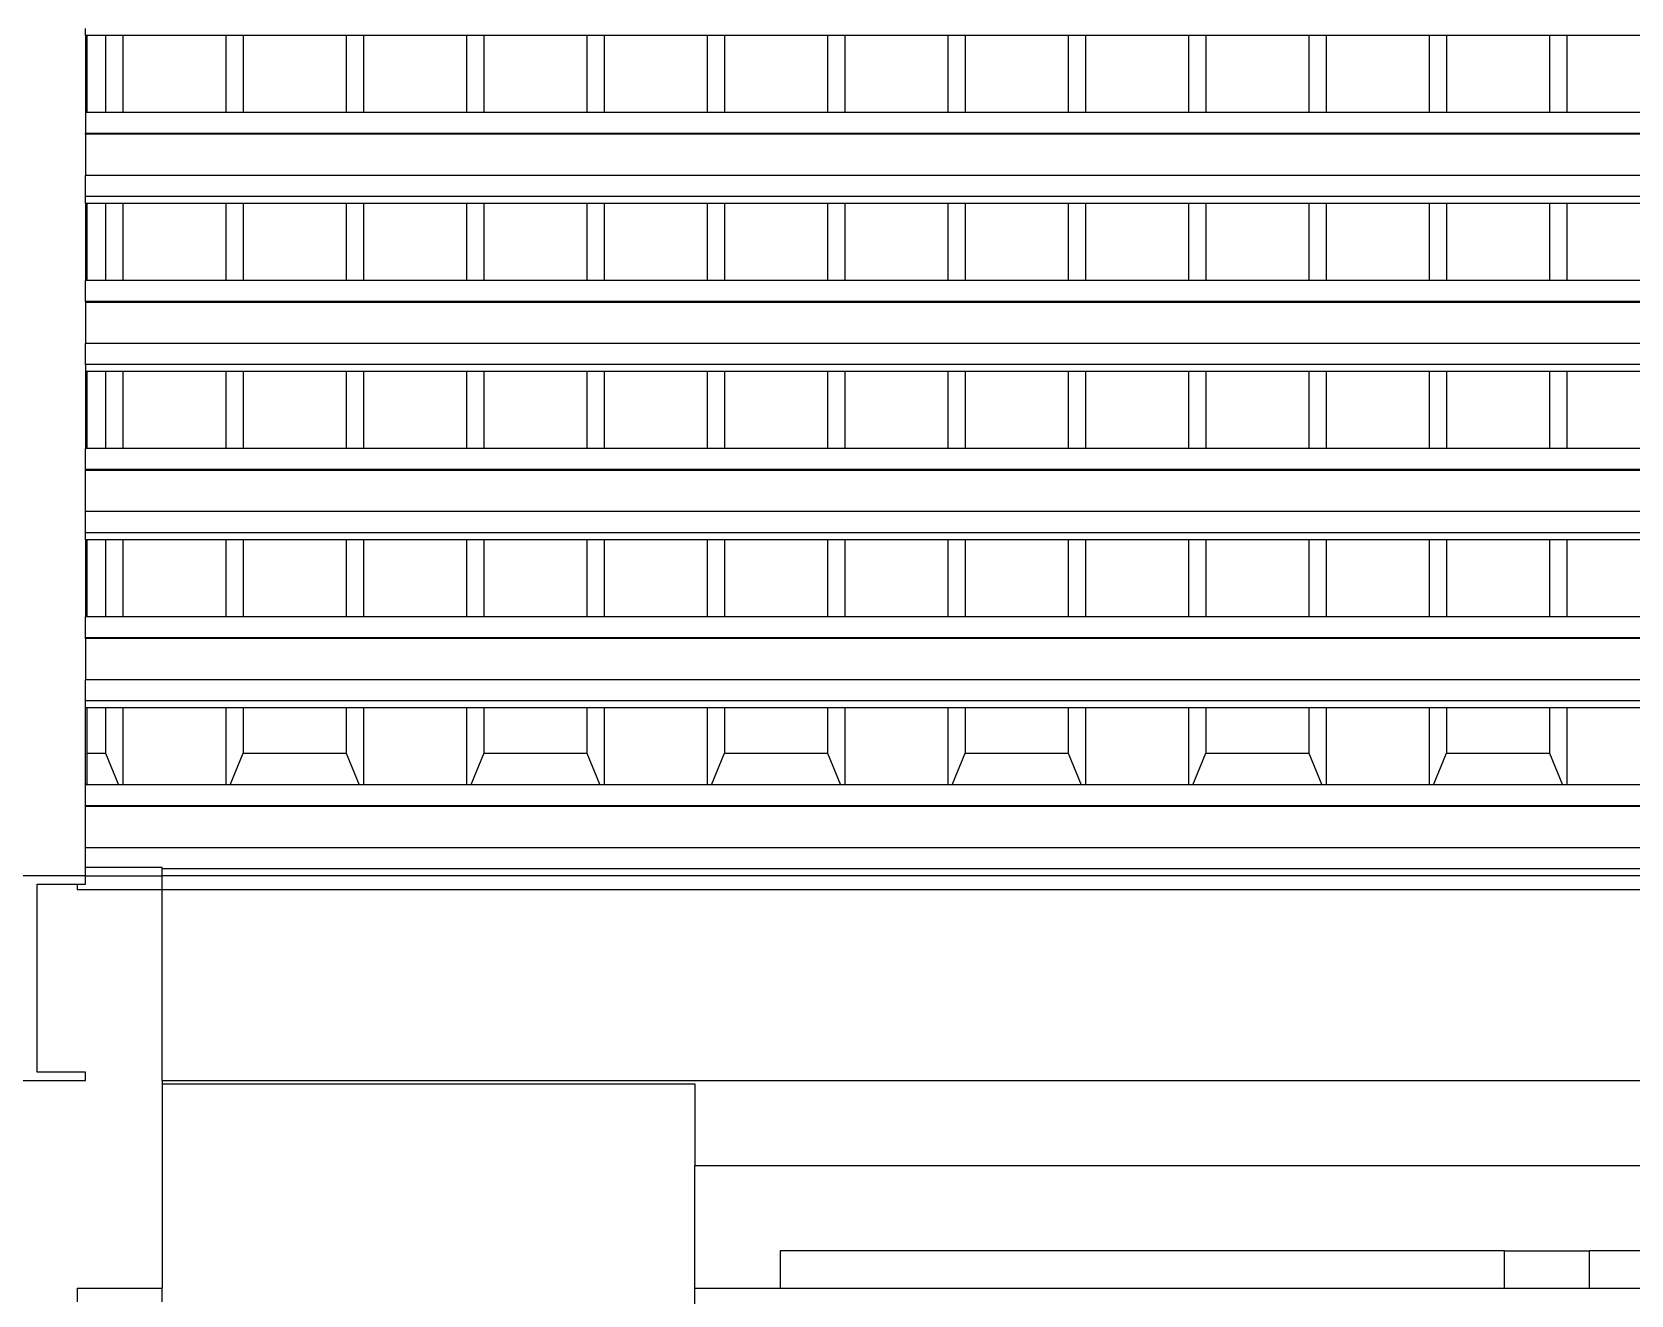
# Model space of a CAD drawing. Extents: x -34 to 34, y -12.8 to 11.9.
# Drawn here: x 3.264 to 5.14, y 9.018 to 10.5 of the extents above; entities that cross this region are included whole.
import ezdxf

# ---------------------------------------------------------------- set-up
doc = ezdxf.new("R2010")
doc.units = 0
doc.layers.get('0').update_dxf_attribs({"linetype": 'CONTINUOUS'})
doc.layers.add('SECTIONCUTEDGES', color=7, linetype='CONTINUOUS')

msp = doc.modelspace()

# ---------------------------------------------------------------- linework, layer by layer
for p, q in [((3.3268, 10.4961), (3.3268, 10.5043)), ((3.3283, 10.4961), (3.3268, 10.4961)), ((3.3268, 10.4961), (3.3268, 10.4057)), ((3.3283, 10.4961), (3.3283, 10.4057)), ((3.3503, 10.4961), (3.3283, 10.4961)), ((3.3503, 10.4961), (3.3503, 10.4057)), ((3.3705, 10.4961), (3.3503, 10.4961)), ((3.3705, 10.4961), (3.3705, 10.4057)), ((3.4915, 10.4961), (3.3705, 10.4961)), ((3.4915, 10.4961), (3.4915, 10.4057)), ((3.5117, 10.4961), (3.4915, 10.4961)), ((3.5117, 10.4961), (3.5117, 10.4057)), ((3.6327, 10.4961), (3.5117, 10.4961)), ((3.6327, 10.4961), (3.6327, 10.4057)), ((3.6529, 10.4961), (3.6327, 10.4961)), ((3.6529, 10.4961), (3.6529, 10.4057)), ((3.7739, 10.4961), (3.6529, 10.4961)), ((3.7739, 10.4961), (3.7739, 10.4057)), ((3.7941, 10.4961), (3.7739, 10.4961)), ((3.7941, 10.4961), (3.7941, 10.4057)), ((3.9151, 10.4961), (3.7941, 10.4961)), ((3.9151, 10.4961), (3.9151, 10.4057)), ((3.9353, 10.4961), (3.9151, 10.4961)), ((3.9353, 10.4961), (3.9353, 10.4057)), ((4.0563, 10.4961), (3.9353, 10.4961)), ((4.0563, 10.4961), (4.0563, 10.4057)), ((4.0765, 10.4961), (4.0563, 10.4961)), ((4.0765, 10.4961), (4.0765, 10.4057)), ((4.1976, 10.4961), (4.0765, 10.4961)), ((4.1976, 10.4961), (4.1976, 10.4057)), ((4.2177, 10.4961), (4.1976, 10.4961)), ((4.2177, 10.4961), (4.2177, 10.4057)), ((4.3388, 10.4961), (4.2177, 10.4961)), ((4.3388, 10.4961), (4.3388, 10.4057)), ((4.3589, 10.4961), (4.3388, 10.4961)), ((4.3589, 10.4961), (4.3589, 10.4057)), ((4.48, 10.4961), (4.3589, 10.4961)), ((4.48, 10.4961), (4.48, 10.4057)), ((4.5001, 10.4961), (4.48, 10.4961)), ((4.5001, 10.4961), (4.5001, 10.4057)), ((4.6212, 10.4961), (4.5001, 10.4961)), ((4.6212, 10.4961), (4.6212, 10.4057)), ((4.6413, 10.4961), (4.6212, 10.4961)), ((4.6413, 10.4961), (4.6413, 10.4057)), ((4.7624, 10.4961), (4.6413, 10.4961)), ((4.7624, 10.4961), (4.7624, 10.4057)), ((4.7826, 10.4961), (4.7624, 10.4961)), ((4.7826, 10.4961), (4.7826, 10.4057)), ((4.9036, 10.4961), (4.7826, 10.4961)), ((4.9036, 10.4961), (4.9036, 10.4057)), ((4.9238, 10.4961), (4.9036, 10.4961)), ((4.9238, 10.4961), (4.9238, 10.4057)), ((5.0448, 10.4961), (4.9238, 10.4961)), ((5.0448, 10.4961), (5.0448, 10.4057)), ((5.065, 10.4961), (5.0448, 10.4961)), ((5.065, 10.4961), (5.065, 10.4057)), ((5.186, 10.4961), (5.065, 10.4961)), ((3.3283, 10.4057), (3.3268, 10.4057)), ((3.3268, 10.4057), (3.3268, 10.381)), ((3.3503, 10.4057), (3.3283, 10.4057)), ((3.3705, 10.4057), (3.3503, 10.4057)), ((3.4915, 10.4057), (3.3705, 10.4057)), ((3.5117, 10.4057), (3.4915, 10.4057)), ((3.6327, 10.4057), (3.5117, 10.4057)), ((3.6529, 10.4057), (3.6327, 10.4057)), ((3.7739, 10.4057), (3.6529, 10.4057)), ((3.7941, 10.4057), (3.7739, 10.4057)), ((3.9151, 10.4057), (3.7941, 10.4057)), ((3.9353, 10.4057), (3.9151, 10.4057)), ((4.0563, 10.4057), (3.9353, 10.4057)), ((4.0765, 10.4057), (4.0563, 10.4057)), ((4.1976, 10.4057), (4.0765, 10.4057)), ((4.2177, 10.4057), (4.1976, 10.4057)), ((4.3388, 10.4057), (4.2177, 10.4057)), ((4.3589, 10.4057), (4.3388, 10.4057)), ((4.48, 10.4057), (4.3589, 10.4057)), ((4.5001, 10.4057), (4.48, 10.4057)), ((4.6212, 10.4057), (4.5001, 10.4057)), ((4.6413, 10.4057), (4.6212, 10.4057)), ((4.7624, 10.4057), (4.6413, 10.4057)), ((4.7826, 10.4057), (4.7624, 10.4057)), ((4.9036, 10.4057), (4.7826, 10.4057)), ((4.9238, 10.4057), (4.9036, 10.4057)), ((5.0448, 10.4057), (4.9238, 10.4057)), ((5.065, 10.4057), (5.0448, 10.4057)), ((5.186, 10.4057), (5.065, 10.4057)), ((6.9568, 10.381), (3.3268, 10.381)), ((3.3268, 10.3802), (3.3268, 10.381)), ((6.9568, 10.3802), (3.3268, 10.3802)), ((3.3268, 10.3802), (3.3268, 10.3317)), ((3.3268, 10.3071), (3.3268, 10.3317)), ((6.9568, 10.3317), (3.3268, 10.3317)), ((3.3268, 10.2988), (3.3268, 10.3071)), ((6.9568, 10.3071), (3.3268, 10.3071)), ((3.3283, 10.2988), (3.3268, 10.2988)), ((3.3268, 10.2988), (3.3268, 10.2084)), ((3.3283, 10.2988), (3.3283, 10.2084)), ((3.3503, 10.2988), (3.3283, 10.2988)), ((3.3503, 10.2988), (3.3503, 10.2084)), ((3.3705, 10.2988), (3.3503, 10.2988)), ((3.3705, 10.2988), (3.3705, 10.2084)), ((3.4915, 10.2988), (3.3705, 10.2988)), ((3.4915, 10.2988), (3.4915, 10.2084)), ((3.5117, 10.2988), (3.4915, 10.2988)), ((3.5117, 10.2988), (3.5117, 10.2084)), ((3.6327, 10.2988), (3.5117, 10.2988)), ((3.6327, 10.2988), (3.6327, 10.2084)), ((3.6529, 10.2988), (3.6327, 10.2988)), ((3.6529, 10.2988), (3.6529, 10.2084)), ((3.7739, 10.2988), (3.6529, 10.2988)), ((3.7739, 10.2988), (3.7739, 10.2084)), ((3.7941, 10.2988), (3.7739, 10.2988)), ((3.7941, 10.2988), (3.7941, 10.2084)), ((3.9151, 10.2988), (3.7941, 10.2988)), ((3.9151, 10.2988), (3.9151, 10.2084)), ((3.9353, 10.2988), (3.9151, 10.2988)), ((3.9353, 10.2988), (3.9353, 10.2084)), ((4.0563, 10.2988), (3.9353, 10.2988)), ((4.0563, 10.2988), (4.0563, 10.2084)), ((4.0765, 10.2988), (4.0563, 10.2988)), ((4.0765, 10.2988), (4.0765, 10.2084)), ((4.1976, 10.2988), (4.0765, 10.2988)), ((4.1976, 10.2988), (4.1976, 10.2084)), ((4.2177, 10.2988), (4.1976, 10.2988)), ((4.2177, 10.2988), (4.2177, 10.2084)), ((4.3388, 10.2988), (4.2177, 10.2988)), ((4.3388, 10.2988), (4.3388, 10.2084)), ((4.3589, 10.2988), (4.3388, 10.2988)), ((4.3589, 10.2988), (4.3589, 10.2084)), ((4.48, 10.2988), (4.3589, 10.2988)), ((4.48, 10.2988), (4.48, 10.2084)), ((4.5001, 10.2988), (4.48, 10.2988)), ((4.5001, 10.2988), (4.5001, 10.2084)), ((4.6212, 10.2988), (4.5001, 10.2988)), ((4.6212, 10.2988), (4.6212, 10.2084)), ((4.6413, 10.2988), (4.6212, 10.2988)), ((4.6413, 10.2988), (4.6413, 10.2084)), ((4.7624, 10.2988), (4.6413, 10.2988)), ((4.7624, 10.2988), (4.7624, 10.2084)), ((4.7826, 10.2988), (4.7624, 10.2988)), ((4.7826, 10.2988), (4.7826, 10.2084)), ((4.9036, 10.2988), (4.7826, 10.2988)), ((4.9036, 10.2988), (4.9036, 10.2084)), ((4.9238, 10.2988), (4.9036, 10.2988)), ((4.9238, 10.2988), (4.9238, 10.2084)), ((5.0448, 10.2988), (4.9238, 10.2988)), ((5.0448, 10.2988), (5.0448, 10.2084)), ((5.065, 10.2988), (5.0448, 10.2988)), ((5.065, 10.2988), (5.065, 10.2084)), ((5.186, 10.2988), (5.065, 10.2988)), ((3.3268, 10.1838), (3.3268, 10.2084)), ((3.3283, 10.2084), (3.3268, 10.2084)), ((3.3503, 10.2084), (3.3283, 10.2084)), ((3.3705, 10.2084), (3.3503, 10.2084)), ((3.4915, 10.2084), (3.3705, 10.2084)), ((3.5117, 10.2084), (3.4915, 10.2084)), ((3.6327, 10.2084), (3.5117, 10.2084)), ((3.6529, 10.2084), (3.6327, 10.2084)), ((3.7739, 10.2084), (3.6529, 10.2084)), ((3.7941, 10.2084), (3.7739, 10.2084)), ((3.9151, 10.2084), (3.7941, 10.2084)), ((3.9353, 10.2084), (3.9151, 10.2084)), ((4.0563, 10.2084), (3.9353, 10.2084)), ((4.0765, 10.2084), (4.0563, 10.2084)), ((4.1976, 10.2084), (4.0765, 10.2084)), ((4.2177, 10.2084), (4.1976, 10.2084)), ((4.3388, 10.2084), (4.2177, 10.2084)), ((4.3589, 10.2084), (4.3388, 10.2084)), ((4.48, 10.2084), (4.3589, 10.2084)), ((4.5001, 10.2084), (4.48, 10.2084)), ((4.6212, 10.2084), (4.5001, 10.2084)), ((4.6413, 10.2084), (4.6212, 10.2084)), ((4.7624, 10.2084), (4.6413, 10.2084)), ((4.7826, 10.2084), (4.7624, 10.2084)), ((4.9036, 10.2084), (4.7826, 10.2084)), ((4.9238, 10.2084), (4.9036, 10.2084)), ((5.0448, 10.2084), (4.9238, 10.2084)), ((5.065, 10.2084), (5.0448, 10.2084)), ((5.186, 10.2084), (5.065, 10.2084)), ((6.9568, 10.1838), (3.3268, 10.1838)), ((3.3268, 10.1838), (3.3268, 10.1829)), ((6.9568, 10.1829), (3.3268, 10.1829)), ((3.3268, 10.1829), (3.3268, 10.1344)), ((3.3268, 10.1098), (3.3268, 10.1344)), ((6.9568, 10.1344), (3.3268, 10.1344)), ((6.9568, 10.1098), (3.3268, 10.1098)), ((3.3268, 10.1098), (3.3268, 10.1016)), ((3.3283, 10.1016), (3.3268, 10.1016)), ((3.3268, 10.1016), (3.3268, 10.0112)), ((3.3283, 10.1016), (3.3283, 10.0112)), ((3.3503, 10.1016), (3.3283, 10.1016)), ((3.3503, 10.1016), (3.3503, 10.0112)), ((3.3705, 10.1016), (3.3503, 10.1016)), ((3.3705, 10.1016), (3.3705, 10.0112)), ((3.4915, 10.1016), (3.3705, 10.1016)), ((3.4915, 10.1016), (3.4915, 10.0112)), ((3.5117, 10.1016), (3.4915, 10.1016)), ((3.5117, 10.1016), (3.5117, 10.0112)), ((3.6327, 10.1016), (3.5117, 10.1016)), ((3.6327, 10.1016), (3.6327, 10.0112)), ((3.6529, 10.1016), (3.6327, 10.1016)), ((3.6529, 10.1016), (3.6529, 10.0112)), ((3.7739, 10.1016), (3.6529, 10.1016)), ((3.7739, 10.1016), (3.7739, 10.0112)), ((3.7941, 10.1016), (3.7739, 10.1016)), ((3.7941, 10.1016), (3.7941, 10.0112)), ((3.9151, 10.1016), (3.7941, 10.1016)), ((3.9151, 10.1016), (3.9151, 10.0112)), ((3.9353, 10.1016), (3.9151, 10.1016)), ((3.9353, 10.1016), (3.9353, 10.0112)), ((4.0563, 10.1016), (3.9353, 10.1016)), ((4.0563, 10.1016), (4.0563, 10.0112)), ((4.0765, 10.1016), (4.0563, 10.1016)), ((4.0765, 10.1016), (4.0765, 10.0112)), ((4.1976, 10.1016), (4.0765, 10.1016)), ((4.1976, 10.1016), (4.1976, 10.0112)), ((4.2177, 10.1016), (4.1976, 10.1016)), ((4.2177, 10.1016), (4.2177, 10.0112)), ((4.3388, 10.1016), (4.2177, 10.1016)), ((4.3388, 10.1016), (4.3388, 10.0112)), ((4.3589, 10.1016), (4.3388, 10.1016)), ((4.3589, 10.1016), (4.3589, 10.0112)), ((4.48, 10.1016), (4.3589, 10.1016)), ((4.48, 10.1016), (4.48, 10.0112)), ((4.5001, 10.1016), (4.48, 10.1016)), ((4.5001, 10.1016), (4.5001, 10.0112)), ((4.6212, 10.1016), (4.5001, 10.1016)), ((4.6212, 10.1016), (4.6212, 10.0112)), ((4.6413, 10.1016), (4.6212, 10.1016)), ((4.6413, 10.1016), (4.6413, 10.0112)), ((4.7624, 10.1016), (4.6413, 10.1016)), ((4.7624, 10.1016), (4.7624, 10.0112)), ((4.7826, 10.1016), (4.7624, 10.1016)), ((4.7826, 10.1016), (4.7826, 10.0112)), ((4.9036, 10.1016), (4.7826, 10.1016)), ((4.9036, 10.1016), (4.9036, 10.0112)), ((4.9238, 10.1016), (4.9036, 10.1016)), ((4.9238, 10.1016), (4.9238, 10.0112)), ((5.0448, 10.1016), (4.9238, 10.1016)), ((5.0448, 10.1016), (5.0448, 10.0112)), ((5.065, 10.1016), (5.0448, 10.1016)), ((5.065, 10.1016), (5.065, 10.0112)), ((5.186, 10.1016), (5.065, 10.1016)), ((3.3268, 9.9865), (3.3268, 10.0112)), ((3.3283, 10.0112), (3.3268, 10.0112)), ((3.3503, 10.0112), (3.3283, 10.0112)), ((3.3705, 10.0112), (3.3503, 10.0112)), ((3.4915, 10.0112), (3.3705, 10.0112)), ((3.5117, 10.0112), (3.4915, 10.0112)), ((3.6327, 10.0112), (3.5117, 10.0112)), ((3.6529, 10.0112), (3.6327, 10.0112)), ((3.7739, 10.0112), (3.6529, 10.0112)), ((3.7941, 10.0112), (3.7739, 10.0112)), ((3.9151, 10.0112), (3.7941, 10.0112)), ((3.9353, 10.0112), (3.9151, 10.0112)), ((4.0563, 10.0112), (3.9353, 10.0112)), ((4.0765, 10.0112), (4.0563, 10.0112)), ((4.1976, 10.0112), (4.0765, 10.0112)), ((4.2177, 10.0112), (4.1976, 10.0112)), ((4.3388, 10.0112), (4.2177, 10.0112)), ((4.3589, 10.0112), (4.3388, 10.0112)), ((4.48, 10.0112), (4.3589, 10.0112)), ((4.5001, 10.0112), (4.48, 10.0112)), ((4.6212, 10.0112), (4.5001, 10.0112)), ((4.6413, 10.0112), (4.6212, 10.0112)), ((4.7624, 10.0112), (4.6413, 10.0112)), ((4.7826, 10.0112), (4.7624, 10.0112)), ((4.9036, 10.0112), (4.7826, 10.0112)), ((4.9238, 10.0112), (4.9036, 10.0112)), ((5.0448, 10.0112), (4.9238, 10.0112)), ((5.065, 10.0112), (5.0448, 10.0112)), ((5.186, 10.0112), (5.065, 10.0112)), ((6.9568, 9.9865), (3.3268, 9.9865)), ((3.3268, 9.9857), (3.3268, 9.9865)), ((6.9568, 9.9857), (3.3268, 9.9857)), ((3.3268, 9.9372), (3.3268, 9.9857)), ((6.9568, 9.9372), (3.3268, 9.9372)), ((3.3268, 9.9125), (3.3268, 9.9372)), ((3.3268, 9.9043), (3.3268, 9.9125)), ((6.9568, 9.9125), (3.3268, 9.9125)), ((3.3283, 9.9043), (3.3268, 9.9043)), ((3.3268, 9.9043), (3.3268, 9.8139)), ((3.3283, 9.9043), (3.3283, 9.8139)), ((3.3503, 9.9043), (3.3283, 9.9043)), ((3.3503, 9.9043), (3.3503, 9.8139)), ((3.3705, 9.9043), (3.3503, 9.9043)), ((3.3705, 9.9043), (3.3705, 9.8139)), ((3.4915, 9.9043), (3.3705, 9.9043)), ((3.4915, 9.9043), (3.4915, 9.8139)), ((3.5117, 9.9043), (3.4915, 9.9043)), ((3.5117, 9.9043), (3.5117, 9.8139)), ((3.6327, 9.9043), (3.5117, 9.9043)), ((3.6327, 9.9043), (3.6327, 9.8139)), ((3.6529, 9.9043), (3.6327, 9.9043)), ((3.6529, 9.9043), (3.6529, 9.8139)), ((3.7739, 9.9043), (3.6529, 9.9043)), ((3.7739, 9.9043), (3.7739, 9.8139)), ((3.7941, 9.9043), (3.7739, 9.9043)), ((3.7941, 9.9043), (3.7941, 9.8139)), ((3.9151, 9.9043), (3.7941, 9.9043)), ((3.9151, 9.9043), (3.9151, 9.8139)), ((3.9353, 9.9043), (3.9151, 9.9043)), ((3.9353, 9.9043), (3.9353, 9.8139)), ((4.0563, 9.9043), (3.9353, 9.9043)), ((4.0563, 9.9043), (4.0563, 9.8139)), ((4.0765, 9.9043), (4.0563, 9.9043)), ((4.0765, 9.9043), (4.0765, 9.8139)), ((4.1976, 9.9043), (4.0765, 9.9043)), ((4.1976, 9.9043), (4.1976, 9.8139)), ((4.2177, 9.9043), (4.1976, 9.9043)), ((4.2177, 9.9043), (4.2177, 9.8139)), ((4.3388, 9.9043), (4.2177, 9.9043)), ((4.3388, 9.9043), (4.3388, 9.8139)), ((4.3589, 9.9043), (4.3388, 9.9043)), ((4.3589, 9.9043), (4.3589, 9.8139)), ((4.48, 9.9043), (4.3589, 9.9043)), ((4.48, 9.9043), (4.48, 9.8139)), ((4.5001, 9.9043), (4.48, 9.9043)), ((4.5001, 9.9043), (4.5001, 9.8139)), ((4.6212, 9.9043), (4.5001, 9.9043)), ((4.6212, 9.9043), (4.6212, 9.8139)), ((4.6413, 9.9043), (4.6212, 9.9043)), ((4.6413, 9.9043), (4.6413, 9.8139)), ((4.7624, 9.9043), (4.6413, 9.9043)), ((4.7624, 9.9043), (4.7624, 9.8139)), ((4.7826, 9.9043), (4.7624, 9.9043)), ((4.7826, 9.9043), (4.7826, 9.8139)), ((4.9036, 9.9043), (4.7826, 9.9043)), ((4.9036, 9.9043), (4.9036, 9.8139)), ((4.9238, 9.9043), (4.9036, 9.9043)), ((4.9238, 9.9043), (4.9238, 9.8139)), ((5.0448, 9.9043), (4.9238, 9.9043)), ((5.0448, 9.9043), (5.0448, 9.8139)), ((5.065, 9.9043), (5.0448, 9.9043)), ((5.065, 9.9043), (5.065, 9.8139)), ((5.186, 9.9043), (5.065, 9.9043)), ((3.3268, 9.7892), (3.3268, 9.8139)), ((3.3283, 9.8139), (3.3268, 9.8139)), ((3.3503, 9.8139), (3.3283, 9.8139)), ((3.3705, 9.8139), (3.3503, 9.8139)), ((3.4915, 9.8139), (3.3705, 9.8139)), ((3.5117, 9.8139), (3.4915, 9.8139)), ((3.6327, 9.8139), (3.5117, 9.8139)), ((3.6529, 9.8139), (3.6327, 9.8139)), ((3.7739, 9.8139), (3.6529, 9.8139)), ((3.7941, 9.8139), (3.7739, 9.8139)), ((3.9151, 9.8139), (3.7941, 9.8139)), ((3.9353, 9.8139), (3.9151, 9.8139)), ((4.0563, 9.8139), (3.9353, 9.8139)), ((4.0765, 9.8139), (4.0563, 9.8139)), ((4.1976, 9.8139), (4.0765, 9.8139)), ((4.2177, 9.8139), (4.1976, 9.8139)), ((4.3388, 9.8139), (4.2177, 9.8139)), ((4.3589, 9.8139), (4.3388, 9.8139)), ((4.48, 9.8139), (4.3589, 9.8139)), ((4.5001, 9.8139), (4.48, 9.8139)), ((4.6212, 9.8139), (4.5001, 9.8139)), ((4.6413, 9.8139), (4.6212, 9.8139)), ((4.7624, 9.8139), (4.6413, 9.8139)), ((4.7826, 9.8139), (4.7624, 9.8139)), ((4.9036, 9.8139), (4.7826, 9.8139)), ((4.9238, 9.8139), (4.9036, 9.8139)), ((5.0448, 9.8139), (4.9238, 9.8139)), ((5.065, 9.8139), (5.0448, 9.8139)), ((5.186, 9.8139), (5.065, 9.8139)), ((6.9568, 9.7892), (3.3268, 9.7892)), ((3.3268, 9.7884), (3.3268, 9.7892)), ((6.9568, 9.7884), (3.3268, 9.7884)), ((3.3268, 9.7884), (3.3268, 9.7399)), ((3.3268, 9.7152), (3.3268, 9.7399)), ((6.9568, 9.7399), (3.3268, 9.7399)), ((3.3268, 9.707), (3.3268, 9.7152)), ((6.9568, 9.7152), (3.3268, 9.7152)), ((3.3283, 9.707), (3.3268, 9.707)), ((3.3268, 9.6179), (3.3268, 9.707)), ((3.3283, 9.707), (3.3283, 9.6539)), ((3.3503, 9.707), (3.3283, 9.707)), ((3.3503, 9.707), (3.3503, 9.6539)), ((3.3705, 9.707), (3.3503, 9.707)), ((3.3705, 9.707), (3.3705, 9.6166)), ((3.4915, 9.707), (3.3705, 9.707)), ((3.4915, 9.707), (3.4915, 9.6166)), ((3.5117, 9.707), (3.4915, 9.707)), ((3.5117, 9.707), (3.5117, 9.6539)), ((3.6327, 9.707), (3.5117, 9.707)), ((3.6327, 9.707), (3.6327, 9.6539)), ((3.6529, 9.707), (3.6327, 9.707)), ((3.6529, 9.707), (3.6529, 9.6166)), ((3.7739, 9.707), (3.6529, 9.707)), ((3.7739, 9.707), (3.7739, 9.6166)), ((3.7941, 9.707), (3.7739, 9.707)), ((3.7941, 9.707), (3.7941, 9.6539)), ((3.9151, 9.707), (3.7941, 9.707)), ((3.9151, 9.707), (3.9151, 9.6539)), ((3.9353, 9.707), (3.9151, 9.707)), ((3.9353, 9.707), (3.9353, 9.6166)), ((4.0563, 9.707), (3.9353, 9.707)), ((4.0563, 9.707), (4.0563, 9.6166)), ((4.0765, 9.707), (4.0563, 9.707)), ((4.0765, 9.707), (4.0765, 9.6539)), ((4.1976, 9.707), (4.0765, 9.707)), ((4.1976, 9.707), (4.1976, 9.6539)), ((4.2177, 9.707), (4.1976, 9.707)), ((4.2177, 9.707), (4.2177, 9.6166)), ((4.3388, 9.707), (4.2177, 9.707)), ((4.3388, 9.707), (4.3388, 9.6166)), ((4.3589, 9.707), (4.3388, 9.707)), ((4.3589, 9.707), (4.3589, 9.6539)), ((4.48, 9.707), (4.3589, 9.707)), ((4.48, 9.707), (4.48, 9.6539)), ((4.5001, 9.707), (4.48, 9.707)), ((4.5001, 9.707), (4.5001, 9.6166)), ((4.6212, 9.707), (4.5001, 9.707)), ((4.6212, 9.707), (4.6212, 9.6166)), ((4.6413, 9.707), (4.6212, 9.707)), ((4.6413, 9.707), (4.6413, 9.6539)), ((4.7624, 9.707), (4.6413, 9.707)), ((4.7624, 9.707), (4.7624, 9.6539)), ((4.7826, 9.707), (4.7624, 9.707)), ((4.7826, 9.707), (4.7826, 9.6166)), ((4.9036, 9.707), (4.7826, 9.707)), ((4.9036, 9.707), (4.9036, 9.6166)), ((4.9238, 9.707), (4.9036, 9.707)), ((4.9238, 9.707), (4.9238, 9.6539)), ((5.0448, 9.707), (4.9238, 9.707)), ((5.0448, 9.707), (5.0448, 9.6539)), ((5.065, 9.707), (5.0448, 9.707)), ((5.065, 9.707), (5.065, 9.6166)), ((5.186, 9.707), (5.065, 9.707)), ((3.3283, 9.6539), (3.3503, 9.6539)), ((3.3283, 9.6539), (3.3283, 9.6166)), ((3.3503, 9.6539), (3.3656, 9.6166)), ((3.4964, 9.6166), (3.5117, 9.6539)), ((3.5117, 9.6539), (3.6327, 9.6539)), ((3.6327, 9.6539), (3.648, 9.6166)), ((3.7941, 9.6539), (3.7789, 9.6166)), ((3.7941, 9.6539), (3.9151, 9.6539)), ((3.9151, 9.6539), (3.9304, 9.6166)), ((4.0613, 9.6166), (4.0765, 9.6539)), ((4.0765, 9.6539), (4.1976, 9.6539)), ((4.1976, 9.6539), (4.2128, 9.6166)), ((4.3437, 9.6166), (4.3589, 9.6539)), ((4.3589, 9.6539), (4.48, 9.6539)), ((4.48, 9.6539), (4.4952, 9.6166)), ((4.6261, 9.6166), (4.6413, 9.6539)), ((4.6413, 9.6539), (4.7624, 9.6539)), ((4.7624, 9.6539), (4.7776, 9.6166)), ((4.9085, 9.6166), (4.9238, 9.6539)), ((4.9238, 9.6539), (5.0448, 9.6539)), ((5.0448, 9.6539), (5.06, 9.6166)), ((3.3268, 9.6179), (3.3273, 9.6166)), ((3.3268, 9.6166), (3.3268, 9.6179)), ((3.3268, 9.5919), (3.3268, 9.6166)), ((3.3273, 9.6166), (3.3268, 9.6166)), ((3.3283, 9.6166), (3.3273, 9.6166)), ((3.3656, 9.6166), (3.3283, 9.6166)), ((3.3705, 9.6166), (3.3656, 9.6166)), ((3.4915, 9.6166), (3.3705, 9.6166)), ((3.4964, 9.6166), (3.4915, 9.6166)), ((3.648, 9.6166), (3.4964, 9.6166)), ((3.6529, 9.6166), (3.648, 9.6166)), ((3.7739, 9.6166), (3.6529, 9.6166)), ((3.7789, 9.6166), (3.7739, 9.6166)), ((3.9304, 9.6166), (3.7789, 9.6166)), ((3.9353, 9.6166), (3.9304, 9.6166)), ((4.0563, 9.6166), (3.9353, 9.6166)), ((4.0613, 9.6166), (4.0563, 9.6166)), ((4.2128, 9.6166), (4.0613, 9.6166)), ((4.2177, 9.6166), (4.2128, 9.6166)), ((4.3388, 9.6166), (4.2177, 9.6166)), ((4.3437, 9.6166), (4.3388, 9.6166)), ((4.4952, 9.6166), (4.3437, 9.6166)), ((4.5001, 9.6166), (4.4952, 9.6166)), ((4.6212, 9.6166), (4.5001, 9.6166)), ((4.6261, 9.6166), (4.6212, 9.6166)), ((4.7776, 9.6166), (4.6261, 9.6166)), ((4.7826, 9.6166), (4.7776, 9.6166)), ((4.9036, 9.6166), (4.7826, 9.6166)), ((4.9085, 9.6166), (4.9036, 9.6166)), ((5.06, 9.6166), (4.9085, 9.6166)), ((5.065, 9.6166), (5.06, 9.6166)), ((5.186, 9.6166), (5.065, 9.6166)), ((6.9568, 9.5919), (3.3268, 9.5919)), ((3.3268, 9.5911), (3.3268, 9.5919)), ((6.9568, 9.5911), (3.3268, 9.5911)), ((3.3268, 9.5426), (3.3268, 9.5911)), ((3.3268, 9.5197), (3.3268, 9.5426)), ((6.9568, 9.5426), (3.3268, 9.5426)), ((3.4168, 9.5197), (3.3268, 9.5197)), ((3.3268, 9.5097), (3.3268, 9.5197)), ((3.4168, 9.518), (3.4168, 9.5197)), ((6.9568, 9.518), (3.4168, 9.518)), ((3.4168, 9.5097), (3.4168, 9.518)), ((3.3168, 9.4999), (3.3168, 9.4937)), ((3.3268, 9.5097), (3.4168, 9.5097)), ((6.9568, 9.5097), (3.4168, 9.5097)), ((3.4168, 9.4937), (3.4168, 9.5097)), ((3.3168, 9.4937), (3.4168, 9.4937)), ((3.4168, 9.4937), (7.0137, 9.4937)), ((3.4168, 9.2697), (3.4168, 9.4937)), ((3.4168, 9.2697), (6.9568, 9.2697)), ((3.4168, 9.2697), (3.4168, 9.2655)), ((3.4168, 9.2655), (4.0418, 9.2655)), ((3.4168, 9.2655), (3.4168, 9.0257)), ((4.0418, 9.2655), (4.0418, 9.1697)), ((4.0418, 9.1697), (6.0418, 9.1697)), ((4.0418, 9.0257), (4.0418, 9.1697)), ((4.0418, 9.1697), (6.0418, 9.1697)), ((4.0418, 5.9955), (4.0418, 9.1697)), ((4.1418, 9.0697), (4.1418, 9.0257)), ((4.9918, 9.0697), (4.1418, 9.0697)), ((4.9918, 9.0697), (5.0918, 9.0697)), ((4.9918, 9.0257), (4.9918, 9.0697)), ((5.0918, 9.0257), (5.0918, 9.0697)), ((5.9418, 9.0697), (5.0918, 9.0697)), ((3.3168, 9.0257), (3.3168, 9.0097)), ((3.3168, 9.0257), (3.4168, 9.0257)), ((3.4168, 9.0097), (3.4168, 9.0257)), ((4.0418, 9.0257), (4.1418, 9.0257)), ((4.0418, 9.0097), (4.0418, 9.0257)), ((4.1418, 9.0257), (4.9918, 9.0257)), ((4.9918, 9.0257), (5.0918, 9.0257)), ((5.0918, 9.0257), (5.9418, 9.0257))]:
    msp.add_line(p, q)
at = {"layer": 'SECTIONCUTEDGES'}
for p, q in [((3.3268, 9.5097), (3.2068, 9.5097)), ((3.2699, 9.2795), (3.2699, 9.4999)), ((3.2699, 9.4999), (3.3168, 9.4999)), ((3.3168, 9.4999), (3.3268, 9.4999)), ((3.3268, 9.4999), (3.3268, 9.5097)), ((3.2068, 9.2697), (3.3268, 9.2697)), ((3.3268, 9.2795), (3.2699, 9.2795)), ((3.3268, 9.2697), (3.3268, 9.2795))]:
    msp.add_line(p, q, dxfattribs=at)

doc.saveas('drawing.dxf')
